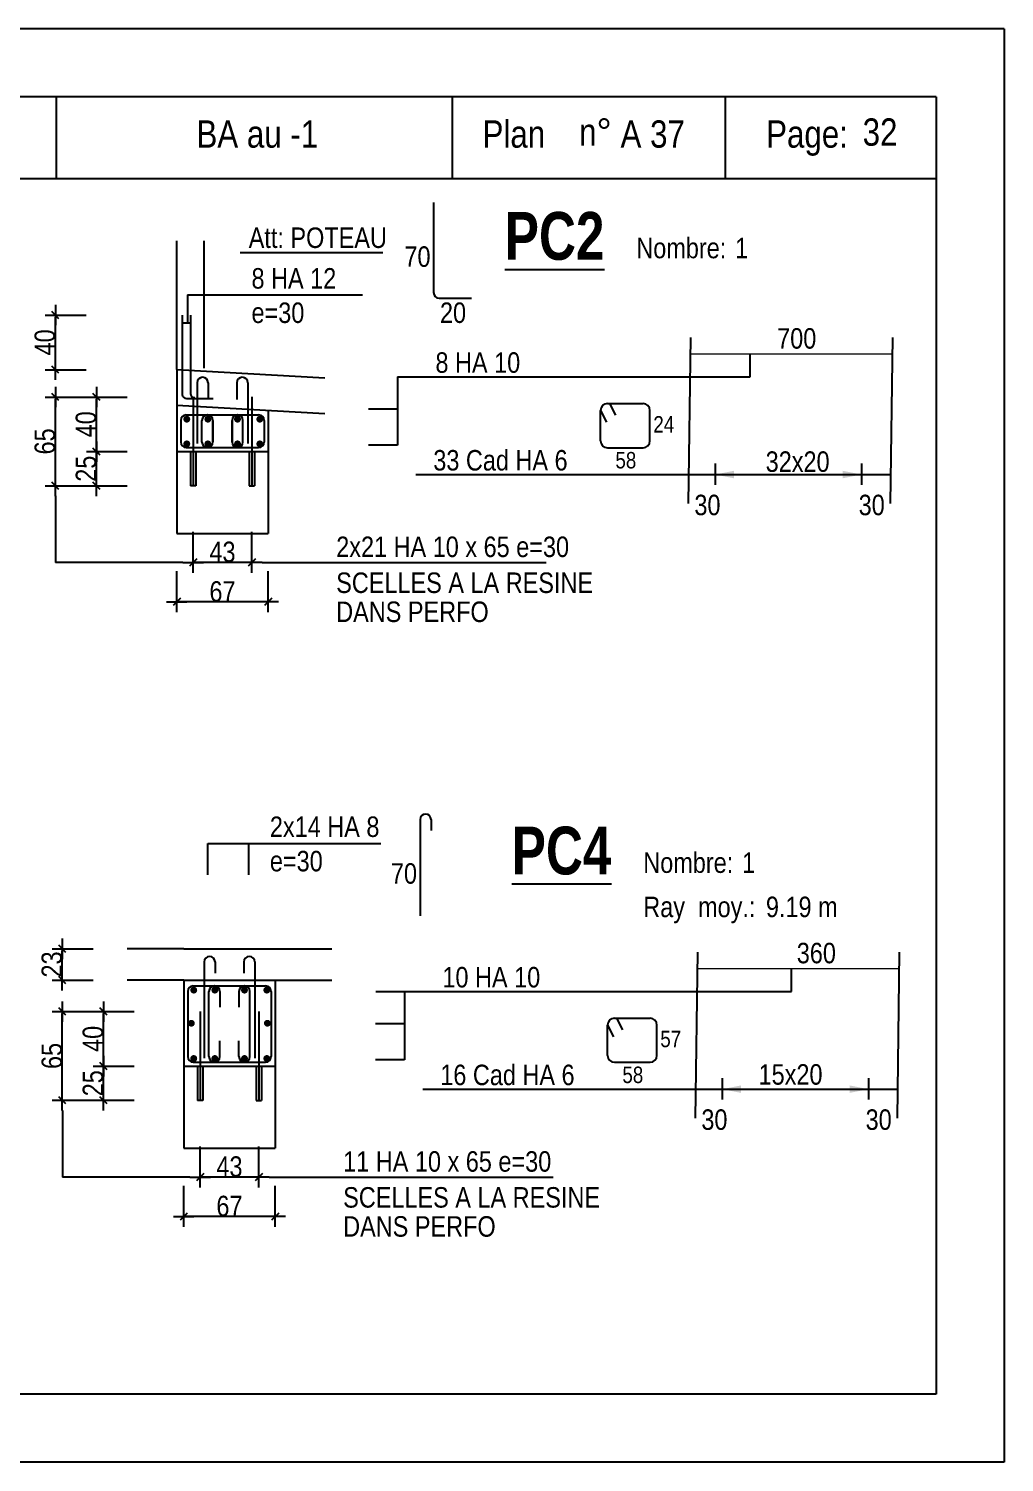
# Model space of a CAD drawing. Header units: metres. Extents: x -9927 to 45032, y -190416 to 12166.
# Drawn here: x 10256 to 10970, y -172328 to -171278 of the extents above; entities that cross this region are included whole.
import ezdxf

# ---------------------------------------------------------------- set-up
doc = ezdxf.new("R2010")
doc.units = ezdxf.units.M
doc.header["$PDMODE"] = 65
for name, color, linetype in [('01_cote_gen', 4, 'Continuous'), ('01_fenetres', 171, 'Continuous'), ('01_linteaux', 3, 'Continuous'), ('01_sem', 42, 'Continuous'), ('01_texte', 230, 'Continuous'), ('AA_COTES', 2, 'Continuous')]:
    doc.layers.add(name, color=color, linetype=linetype)
doc.styles.add('impact', font='impact.ttf')
doc.styles.add('STYLE2', font='ARIALN.TTF')
doc.dimstyles.new('JB50', dxfattribs={"dimscale": 0.1, "dimtxt": 150, "dimasz": 15, "dimexe": 0.1, "dimexo": 0.1, "dimgap": 0.09, "dimtad": 1, "dimdec": 1, "dimdsep": 46, "dimtxsty": 'STYLE2', "dimblk1": 'BOND_G', "dimblk2": 'BOND_D', "dimsah": 1, "dimcen": 1.5, "dimdle": 0.01, "dimse1": 1, "dimse2": 1, "dimclrd": 4, "dimclre": 2, "dimclrt": 6, "dimazin": 2, "dimtfac": 2.333333, "dimtdec": 1, "dimtix": 1, "dimtmove": 2, "dimatfit": 3, "dimldrblk": 'BOND_G', "dimfxl": 1, "dimtolj": 1, "dimtzin": 0, "dimarcsym": 0})

# ---------------------------------------------------------------- blocks, each defined once
blk = doc.blocks.new('BOND_G')
at = {"layer": 'AA_COTES', "color": 0}
for p, q in [((0, -5), (0, 15)), ((5, 0), (-5, 0)), ((1.77, 1.77), (-1.77, -1.77))]:
    blk.add_line(p, q, dxfattribs=at)
blk = doc.blocks.new('BOND_D')
at = {"layer": 'AA_COTES', "color": 0}
for p, q in [((5, 0), (-5, 0)), ((-1.77, -1.77), (1.77, 1.77)), ((0, 5), (0, -15))]:
    blk.add_line(p, q, dxfattribs=at)
blk = doc.blocks.new('*D1787')
at = {"layer": '01_cote_gen', "color": 4, "lineweight": -2, "ltscale": 0.5, "transparency": 16777216}
blk.add_line((10423, -172118.7), (10383, -172118.7), dxfattribs=at)
at = {"layer": 'DEFPOINTS', "color": 0, "lineweight": 0, "ltscale": 0.5, "transparency": 16777216}
for p in [(10381.5, -172094.4), (10424.5, -172094.4), (10381.5, -172118.7)]:
    blk.add_point(p, dxfattribs=at)
at = {"layer": '01_cote_gen', "color": 4, "lineweight": -2, "ltscale": 0.5, "transparency": 16777216, "xscale": 1.5, "yscale": 1.5, "zscale": 1.5, "rotation": 180}
blk.add_blockref('BOND_D', (10381.5, -172118.7), dxfattribs=at)
at = {"layer": '01_cote_gen', "color": 4, "lineweight": -2, "ltscale": 0.5, "transparency": 16777216, "xscale": 1.5, "yscale": 1.5, "zscale": 1.5}
blk.add_blockref('BOND_G', (10424.5, -172118.7), dxfattribs=at)
at = {"layer": '01_cote_gen', "color": 6, "lineweight": 0, "ltscale": 0.5, "transparency": 16777216, "insert": (10403, -172111), "char_height": 15, "attachment_point": 5, "style": 'STYLE2'}
blk.add_mtext('\\A1;43', dxfattribs=at)
blk = doc.blocks.new('*D1788')
at = {"layer": '01_cote_gen', "color": 4, "lineweight": -2, "ltscale": 0.5, "transparency": 16777216}
blk.add_line((10310.8, -172060.9), (10310.8, -172038.9), dxfattribs=at)
at = {"layer": 'DEFPOINTS', "color": 0, "lineweight": 0, "ltscale": 0.5, "transparency": 16777216}
for p in [(10310.8, -172037.4), (10392.2, -172037.4), (10383.5, -172062.4)]:
    blk.add_point(p, dxfattribs=at)
at = {"layer": '01_cote_gen', "color": 4, "lineweight": -2, "ltscale": 0.5, "transparency": 16777216, "xscale": 1.5, "yscale": 1.5, "zscale": 1.5}
for name, p, rotation in [('BOND_D', (10310.8, -172037.4), 90), ('BOND_G', (10310.8, -172062.4), 270)]:
    blk.add_blockref(name, p, dxfattribs=dict(at, rotation=rotation))
at = {"layer": '01_cote_gen', "color": 6, "lineweight": 0, "ltscale": 0.5, "transparency": 16777216, "insert": (10303.1, -172049.9), "char_height": 15, "attachment_point": 5, "rotation": 90, "style": 'STYLE2'}
blk.add_mtext('\\A1;25', dxfattribs=at)
blk = doc.blocks.new('*D1789')
at = {"layer": '01_cote_gen', "color": 4, "lineweight": -2, "ltscale": 0.5, "transparency": 16777216}
blk.add_line((10310.8, -172035.9), (10310.8, -171998.9), dxfattribs=at)
at = {"layer": 'DEFPOINTS', "color": 0, "lineweight": 0, "ltscale": 0.5, "transparency": 16777216}
for p in [(10310.8, -171997.4), (10381.5, -171997.4), (10393.7, -172037.4)]:
    blk.add_point(p, dxfattribs=at)
at = {"layer": '01_cote_gen', "color": 4, "lineweight": -2, "ltscale": 0.5, "transparency": 16777216, "xscale": 1.5, "yscale": 1.5, "zscale": 1.5}
for name, p, rotation in [('BOND_D', (10310.8, -171997.4), 90), ('BOND_G', (10310.8, -172037.4), 270)]:
    blk.add_blockref(name, p, dxfattribs=dict(at, rotation=rotation))
at = {"layer": '01_cote_gen', "color": 6, "lineweight": 0, "ltscale": 0.5, "transparency": 16777216, "insert": (10303.1, -172017.4), "char_height": 15, "attachment_point": 5, "rotation": 90, "style": 'STYLE2'}
blk.add_mtext('\\A1;40', dxfattribs=at)
blk = doc.blocks.new('*D1790')
at = {"layer": '01_cote_gen', "color": 4, "lineweight": -2, "ltscale": 0.5, "transparency": 16777216}
blk.add_line((10280.6, -172060.9), (10280.6, -171998.9), dxfattribs=at)
at = {"layer": 'DEFPOINTS', "color": 0, "lineweight": 0, "ltscale": 0.5, "transparency": 16777216}
for p in [(10280.6, -171997.4), (10381.5, -171997.4), (10381.5, -172062.4)]:
    blk.add_point(p, dxfattribs=at)
at = {"layer": '01_cote_gen', "color": 4, "lineweight": -2, "ltscale": 0.5, "transparency": 16777216, "xscale": 1.5, "yscale": 1.5, "zscale": 1.5}
for name, p, rotation in [('BOND_D', (10280.6, -171997.4), 90), ('BOND_G', (10280.6, -172062.4), 270)]:
    blk.add_blockref(name, p, dxfattribs=dict(at, rotation=rotation))
at = {"layer": '01_cote_gen', "color": 6, "lineweight": 0, "ltscale": 0.5, "transparency": 16777216, "insert": (10273, -172029.9), "char_height": 15, "attachment_point": 5, "rotation": 90, "style": 'STYLE2'}
blk.add_mtext('\\A1;65', dxfattribs=at)
blk = doc.blocks.new('*D1791')
at = {"layer": '01_cote_gen', "color": 4, "lineweight": -2, "ltscale": 0.5, "transparency": 16777216}
blk.add_line((10435, -172147.6), (10371, -172147.6), dxfattribs=at)
at = {"layer": 'DEFPOINTS', "color": 0, "lineweight": 0, "ltscale": 0.5, "transparency": 16777216}
for p in [(10369.5, -172097.4), (10436.5, -172097.4), (10369.5, -172147.6)]:
    blk.add_point(p, dxfattribs=at)
at = {"layer": '01_cote_gen', "color": 4, "lineweight": -2, "ltscale": 0.5, "transparency": 16777216, "xscale": 1.5, "yscale": 1.5, "zscale": 1.5, "rotation": 180}
blk.add_blockref('BOND_D', (10369.5, -172147.6), dxfattribs=at)
at = {"layer": '01_cote_gen', "color": 4, "lineweight": -2, "ltscale": 0.5, "transparency": 16777216, "xscale": 1.5, "yscale": 1.5, "zscale": 1.5}
blk.add_blockref('BOND_G', (10436.5, -172147.6), dxfattribs=at)
at = {"layer": '01_cote_gen', "color": 6, "lineweight": 0, "ltscale": 0.5, "transparency": 16777216, "insert": (10403, -172139.9), "char_height": 15, "attachment_point": 5, "style": 'STYLE2'}
blk.add_mtext('\\A1;67', dxfattribs=at)
blk = doc.blocks.new('*D1792')
at = {"layer": '01_cote_gen', "color": 4, "lineweight": -2, "ltscale": 0.5, "transparency": 16777216}
blk.add_line((10280.6, -171972.9), (10280.6, -171952.9), dxfattribs=at)
at = {"layer": 'DEFPOINTS', "color": 0, "lineweight": 0, "ltscale": 0.5, "transparency": 16777216}
for p in [(10280.6, -171951.4), (10348.7, -171951.4), (10348.7, -171974.4)]:
    blk.add_point(p, dxfattribs=at)
at = {"layer": '01_cote_gen', "color": 4, "lineweight": -2, "ltscale": 0.5, "transparency": 16777216, "xscale": 1.5, "yscale": 1.5, "zscale": 1.5}
for name, p, rotation in [('BOND_D', (10280.6, -171951.4), 90), ('BOND_G', (10280.6, -171974.4), 270)]:
    blk.add_blockref(name, p, dxfattribs=dict(at, rotation=rotation))
at = {"layer": '01_cote_gen', "color": 6, "lineweight": 0, "ltscale": 0.5, "transparency": 16777216, "insert": (10273, -171962.9), "char_height": 15, "attachment_point": 5, "rotation": 90, "style": 'STYLE2'}
blk.add_mtext('\\A1;23', dxfattribs=at)
blk = doc.blocks.new('*D1800')
at = {"layer": '01_cote_gen', "color": 4, "lineweight": -2, "ltscale": 0.5, "transparency": 16777216}
blk.add_line((10417.9, -171668.5), (10377.9, -171668.5), dxfattribs=at)
at = {"layer": 'DEFPOINTS', "color": 0, "lineweight": 0, "ltscale": 0.5, "transparency": 16777216}
for p in [(10376.4, -171644.2), (10419.4, -171644.2), (10376.4, -171668.5)]:
    blk.add_point(p, dxfattribs=at)
at = {"layer": '01_cote_gen', "color": 4, "lineweight": -2, "ltscale": 0.5, "transparency": 16777216, "xscale": 1.5, "yscale": 1.5, "zscale": 1.5, "rotation": 180}
blk.add_blockref('BOND_D', (10376.4, -171668.5), dxfattribs=at)
at = {"layer": '01_cote_gen', "color": 4, "lineweight": -2, "ltscale": 0.5, "transparency": 16777216, "xscale": 1.5, "yscale": 1.5, "zscale": 1.5}
blk.add_blockref('BOND_G', (10419.4, -171668.5), dxfattribs=at)
at = {"layer": '01_cote_gen', "color": 6, "lineweight": 0, "ltscale": 0.5, "transparency": 16777216, "insert": (10397.9, -171660.8), "char_height": 15, "attachment_point": 5, "style": 'STYLE2'}
blk.add_mtext('\\A1;43', dxfattribs=at)
blk = doc.blocks.new('*D1801')
at = {"layer": '01_cote_gen', "color": 4, "lineweight": -2, "ltscale": 0.5, "transparency": 16777216}
blk.add_line((10305.7, -171610.8), (10305.7, -171588.8), dxfattribs=at)
at = {"layer": 'DEFPOINTS', "color": 0, "lineweight": 0, "ltscale": 0.5, "transparency": 16777216}
for p in [(10305.7, -171587.3), (10387.1, -171587.3), (10378.4, -171612.3)]:
    blk.add_point(p, dxfattribs=at)
at = {"layer": '01_cote_gen', "color": 4, "lineweight": -2, "ltscale": 0.5, "transparency": 16777216, "xscale": 1.5, "yscale": 1.5, "zscale": 1.5}
for name, p, rotation in [('BOND_D', (10305.7, -171587.3), 90), ('BOND_G', (10305.7, -171612.3), 270)]:
    blk.add_blockref(name, p, dxfattribs=dict(at, rotation=rotation))
at = {"layer": '01_cote_gen', "color": 6, "lineweight": 0, "ltscale": 0.5, "transparency": 16777216, "insert": (10298, -171599.8), "char_height": 15, "attachment_point": 5, "rotation": 90, "style": 'STYLE2'}
blk.add_mtext('\\A1;25', dxfattribs=at)
blk = doc.blocks.new('*D1802')
at = {"layer": '01_cote_gen', "color": 4, "lineweight": -2, "ltscale": 0.5, "transparency": 16777216}
blk.add_line((10429.9, -171697.4), (10365.9, -171697.4), dxfattribs=at)
at = {"layer": 'DEFPOINTS', "color": 0, "lineweight": 0, "ltscale": 0.5, "transparency": 16777216}
for p in [(10364.4, -171647.3), (10431.4, -171647.3), (10364.4, -171697.4)]:
    blk.add_point(p, dxfattribs=at)
at = {"layer": '01_cote_gen', "color": 4, "lineweight": -2, "ltscale": 0.5, "transparency": 16777216, "xscale": 1.5, "yscale": 1.5, "zscale": 1.5, "rotation": 180}
blk.add_blockref('BOND_D', (10364.4, -171697.4), dxfattribs=at)
at = {"layer": '01_cote_gen', "color": 4, "lineweight": -2, "ltscale": 0.5, "transparency": 16777216, "xscale": 1.5, "yscale": 1.5, "zscale": 1.5}
blk.add_blockref('BOND_G', (10431.4, -171697.4), dxfattribs=at)
at = {"layer": '01_cote_gen', "color": 6, "lineweight": 0, "ltscale": 0.5, "transparency": 16777216, "insert": (10397.9, -171689.8), "char_height": 15, "attachment_point": 5, "style": 'STYLE2'}
blk.add_mtext('\\A1;67', dxfattribs=at)
blk = doc.blocks.new('*D1803')
at = {"layer": '01_cote_gen', "color": 4, "lineweight": -2, "ltscale": 0.5, "transparency": 16777216}
blk.add_line((10305.7, -171585.8), (10305.7, -171548.8), dxfattribs=at)
at = {"layer": 'DEFPOINTS', "color": 0, "lineweight": 0, "ltscale": 0.5, "transparency": 16777216}
for p in [(10305.7, -171547.3), (10376.4, -171547.3), (10328.2, -171587.3)]:
    blk.add_point(p, dxfattribs=at)
at = {"layer": '01_cote_gen', "color": 4, "lineweight": -2, "ltscale": 0.5, "transparency": 16777216, "xscale": 1.5, "yscale": 1.5, "zscale": 1.5}
for name, p, rotation in [('BOND_D', (10305.7, -171547.3), 90), ('BOND_G', (10305.7, -171587.3), 270)]:
    blk.add_blockref(name, p, dxfattribs=dict(at, rotation=rotation))
at = {"layer": '01_cote_gen', "color": 6, "lineweight": 0, "ltscale": 0.5, "transparency": 16777216, "insert": (10298, -171567.3), "char_height": 15, "attachment_point": 5, "rotation": 90, "style": 'STYLE2'}
blk.add_mtext('\\A1;40', dxfattribs=at)
blk = doc.blocks.new('*D1804')
at = {"layer": '01_cote_gen', "color": 4, "lineweight": -2, "ltscale": 0.5, "transparency": 16777216}
blk.add_line((10275.5, -171610.8), (10275.5, -171548.8), dxfattribs=at)
at = {"layer": 'DEFPOINTS', "color": 0, "lineweight": 0, "ltscale": 0.5, "transparency": 16777216}
for p in [(10275.5, -171547.3), (10328.2, -171547.3), (10328.2, -171612.3)]:
    blk.add_point(p, dxfattribs=at)
at = {"layer": '01_cote_gen', "color": 4, "lineweight": -2, "ltscale": 0.5, "transparency": 16777216, "xscale": 1.5, "yscale": 1.5, "zscale": 1.5}
for name, p, rotation in [('BOND_D', (10275.5, -171547.3), 90), ('BOND_G', (10275.5, -171612.3), 270)]:
    blk.add_blockref(name, p, dxfattribs=dict(at, rotation=rotation))
at = {"layer": '01_cote_gen', "color": 6, "lineweight": 0, "ltscale": 0.5, "transparency": 16777216, "insert": (10267.9, -171579.8), "char_height": 15, "attachment_point": 5, "rotation": 90, "style": 'STYLE2'}
blk.add_mtext('\\A1;65', dxfattribs=at)
blk = doc.blocks.new('*D1811')
at = {"layer": '01_cote_gen', "color": 4, "lineweight": -2, "ltscale": 0.5, "transparency": 16777216}
blk.add_line((10275.5, -171525.8), (10275.5, -171488.8), dxfattribs=at)
at = {"layer": 'DEFPOINTS', "color": 0, "lineweight": 0, "ltscale": 0.5, "transparency": 16777216}
for p in [(10275.5, -171487.3), (10368.4, -171487.3), (10389.5, -171527.3)]:
    blk.add_point(p, dxfattribs=at)
at = {"layer": '01_cote_gen', "color": 4, "lineweight": -2, "ltscale": 0.5, "transparency": 16777216, "xscale": 1.5, "yscale": 1.5, "zscale": 1.5}
for name, p, rotation in [('BOND_D', (10275.5, -171487.3), 90), ('BOND_G', (10275.5, -171527.3), 270)]:
    blk.add_blockref(name, p, dxfattribs=dict(at, rotation=rotation))
at = {"layer": '01_cote_gen', "color": 6, "lineweight": 0, "ltscale": 0.5, "transparency": 16777216, "insert": (10267.9, -171507.3), "char_height": 15, "attachment_point": 5, "rotation": 90, "style": 'STYLE2'}
blk.add_mtext('\\A1;40', dxfattribs=at)

msp = doc.modelspace()

# ---------------------------------------------------------------- linework, layer by layer
at = {"layer": '01_fenetres', "ltscale": 30}
for p, q in [((10920.45, -171327.53), (9535.45, -171327.53)), ((10276.01, -171327.53), (10276.01, -171387.53)), ((10566.32, -171387.53), (10566.32, -171327.53)), ((10766.32, -171387.53), (10766.32, -171327.53)), ((10920.45, -171327.53), (10920.45, -172277.53)), ((10920.45, -171387.53), (9535.45, -171387.53)), ((10920.45, -172277.53), (9535.45, -172277.53))]:
    msp.add_line(p, q, dxfattribs=at)
at = {"layer": '01_linteaux'}
for p, q in [((10552.54, -171404.91), (10552.54, -171470.86)), ((10364.38, -171527.26), (10364.38, -171432.98)), ((10384.38, -171526.07), (10384.38, -171432.98)), ((10556.54, -171474.86), (10580.34, -171474.86)), ((10368.43, -171487.26), (10368.43, -171545.41)), ((10374.43, -171487.26), (10374.43, -171544.72)), ((10364.38, -171527.26), (10364.38, -171587.26)), ((10364.38, -171527.26), (10472.89, -171533.29)), ((10379.34, -171536.84), (10379.34, -171581.3)), ((10387.34, -171536.84), (10387.34, -171549.01)), ((10408.43, -171536.84), (10408.43, -171549.01)), ((10416.43, -171536.84), (10416.43, -171581.3)), ((10371.43, -171548.41), (10391.1, -171548.41)), ((10376.38, -171547.26), (10376.38, -171612.26)), ((10419.38, -171547.26), (10419.38, -171612.26)), ((10364.38, -171553.26), (10472.89, -171559.29)), ((10431.38, -171556.98), (10431.38, -171647.26)), ((10367.38, -171564.46), (10367.38, -171580.26)), ((10371.38, -171560.46), (10424.38, -171560.46)), ((10382.88, -171580.26), (10382.88, -171564.46)), ((10390.88, -171564.46), (10390.88, -171580.11)), ((10390.88, -171580.26), (10390.88, -171564.61)), ((10404.88, -171564.46), (10404.88, -171580.11)), ((10404.88, -171580.26), (10404.88, -171564.61)), ((10412.88, -171580.26), (10412.88, -171564.46)), ((10412.88, -171580.26), (10412.88, -171564.46)), ((10428.38, -171564.46), (10428.38, -171580.26)), ((10364.38, -171587.26), (10431.38, -171587.26)), ((10364.38, -171587.26), (10364.38, -171647.26)), ((10364.38, -171587.26), (10431.38, -171587.26)), ((10371.38, -171584.26), (10424.38, -171584.26)), ((10374.38, -171587.26), (10374.38, -171612.26)), ((10378.38, -171587.26), (10378.38, -171612.26)), ((10417.38, -171587.26), (10417.38, -171612.26)), ((10421.38, -171587.26), (10421.38, -171612.26)), ((10378.38, -171612.26), (10374.38, -171612.26)), ((10417.38, -171612.26), (10421.38, -171612.26)), ((10364.38, -171647.26), (10431.38, -171647.26)), ((10542.63, -171856.72), (10542.63, -171927.18)), ((10550.63, -171856.72), (10550.63, -171864.89)), ((10369.49, -171951.42), (10327.98, -171951.42)), ((10369.49, -171951.42), (10436.49, -171951.42)), ((10436.49, -171951.42), (10477.99, -171951.42)), ((10384.44, -171961), (10384.44, -172031.46)), ((10392.44, -171961), (10392.44, -171969.17)), ((10413.54, -171961), (10413.54, -171969.17)), ((10421.54, -171961), (10421.54, -172031.46)), ((10369.49, -171974.42), (10327.98, -171974.42)), ((10369.49, -171974.42), (10369.49, -172037.42)), ((10369.49, -171974.42), (10477.99, -171974.42)), ((10376.49, -171978.62), (10429.49, -171978.62)), ((10436.49, -171974.42), (10436.49, -172097.42)), ((10372.49, -171982.62), (10372.49, -172030.42)), ((10387.99, -172030.42), (10387.99, -171982.62)), ((10395.99, -171982.62), (10395.99, -171994.27)), ((10409.99, -171982.62), (10409.99, -171994.27)), ((10417.99, -172030.42), (10417.99, -171982.62)), ((10417.99, -172030.42), (10417.99, -171982.62)), ((10433.49, -171982.62), (10433.49, -172030.42)), ((10381.49, -171997.42), (10381.49, -172062.42)), ((10424.49, -171997.42), (10424.49, -172062.42)), ((10395.99, -172030.42), (10395.99, -172018.77)), ((10409.99, -172030.42), (10409.99, -172018.77)), ((10369.49, -172037.42), (10436.49, -172037.42)), ((10369.49, -172037.42), (10369.49, -172097.42)), ((10376.49, -172034.42), (10429.49, -172034.42)), ((10379.49, -172037.42), (10379.49, -172062.42)), ((10383.49, -172037.42), (10383.49, -172062.42)), ((10422.49, -172037.42), (10422.49, -172062.42)), ((10426.49, -172037.42), (10426.49, -172062.42)), ((10383.49, -172062.42), (10379.49, -172062.42)), ((10422.49, -172062.42), (10426.49, -172062.42)), ((10369.49, -172097.42), (10436.49, -172097.42))]:
    msp.add_line(p, q, dxfattribs=at)
at = {"layer": '01_linteaux', "linetype": 'Continuous'}
for p, q in [((10674.8, -171579.4), (10674.8, -171557.14)), ((10674.8, -171557.14), (10679.11, -171565.68)), ((10679.8, -171552.14), (10705.9, -171552.14)), ((10681.42, -171552.14), (10685.72, -171560.68)), ((10710.9, -171579.4), (10710.9, -171557.14)), ((10679.8, -171584.4), (10705.9, -171584.4)), ((10679.9, -172029.56), (10679.9, -172007.3)), ((10679.9, -172007.3), (10684.21, -172015.84)), ((10684.9, -172002.3), (10711.01, -172002.3)), ((10686.52, -172002.3), (10690.83, -172010.84)), ((10716.01, -172029.56), (10716.01, -172007.3)), ((10684.9, -172034.56), (10711.01, -172034.56))]:
    msp.add_line(p, q, dxfattribs=at)
at = {"layer": '01_linteaux', "const_width": 2.5, "flags": 128}
for points in [[(10370.5, -171563.54, 1), (10373, -171563.54, 1)], [(10385.94, -171563.54, 1), (10388.44, -171563.54, 1)], [(10407.65, -171563.54, 1), (10410.15, -171563.54, 1)], [(10423.99, -171563.54, 1), (10426.49, -171563.54, 1)], [(10370.5, -171581.61, 1), (10373, -171581.61, 1)], [(10385.94, -171581.61, 1), (10388.44, -171581.61, 1)], [(10407.65, -171581.61, 1), (10410.15, -171581.61, 1)], [(10423.99, -171581.61, 1), (10426.49, -171581.61, 1)], [(10375.61, -171981.7, 1), (10378.11, -171981.7, 1)], [(10391.05, -171981.7, 1), (10393.55, -171981.7, 1)], [(10412.76, -171981.7, 1), (10415.26, -171981.7, 1)], [(10429.1, -171981.7, 1), (10431.6, -171981.7, 1)], [(10373.84, -172005.95, 1), (10376.34, -172005.95, 1)], [(10429.54, -172005.95, 1), (10432.04, -172005.95, 1)], [(10375.61, -172031.77, 1), (10378.11, -172031.77, 1)], [(10391.05, -172031.77, 1), (10393.55, -172031.77, 1)], [(10412.76, -172031.77, 1), (10415.26, -172031.77, 1)], [(10429.1, -172031.77, 1), (10431.6, -172031.77, 1)]]:
    msp.add_lwpolyline(points, format="xyb", close=True, dxfattribs=at)
at = {"layer": '01_linteaux'}
for centre, radius, start, end in [((10556.54, -171470.86), 4, 180, 270), ((10383.34, -171536.84), 4, 90, 180), ((10383.34, -171536.84), 4, 0, 90), ((10412.43, -171536.84), 4, 90, 180), ((10412.43, -171536.84), 4, 0, 90), ((10371.43, -171545.41), 3, 180, 270), ((10377.43, -171544.72), 3, 180, 270), ((10371.38, -171564.46), 4, 90, 180), ((10386.88, -171564.46), 4, 90, 180), ((10386.88, -171564.46), 4, 0, 90), ((10408.88, -171564.46), 4, 90, 180), ((10408.88, -171564.46), 4, 0, 90), ((10424.38, -171564.46), 4, 0, 90), ((10371.38, -171580.26), 4, 180, 270), ((10386.88, -171580.26), 4, 180, 270), ((10386.88, -171580.26), 4, 270, 0), ((10408.88, -171580.26), 4, 180, 270), ((10408.88, -171580.26), 4, 270, 0), ((10424.38, -171580.26), 4, 270, 0), ((10546.63, -171856.72), 4, 90, 180), ((10546.63, -171856.72), 4, 0, 90), ((10388.44, -171961), 4, 90, 180), ((10388.44, -171961), 4, 0, 90), ((10417.54, -171961), 4, 90, 180), ((10417.54, -171961), 4, 0, 90), ((10376.49, -171982.62), 4, 90, 180), ((10391.99, -171982.62), 4, 90, 180), ((10391.99, -171982.62), 4, 0, 90), ((10413.99, -171982.62), 4, 90, 180), ((10413.99, -171982.62), 4, 0, 90), ((10429.49, -171982.62), 4, 0, 90), ((10376.49, -172030.42), 4, 180, 270), ((10391.99, -172030.42), 4, 180, 270), ((10391.99, -172030.42), 4, 270, 0), ((10413.99, -172030.42), 4, 180, 270), ((10413.99, -172030.42), 4, 270, 0), ((10429.49, -172030.42), 4, 270, 0)]:
    msp.add_arc(centre, radius, start, end, dxfattribs=at)
at = {"layer": '01_linteaux', "linetype": 'Continuous'}
for centre, start, end in [((10679.8, -171557.14), 90, 180), ((10705.9, -171557.14), 0, 90), ((10679.8, -171579.4), 180, 270), ((10705.9, -171579.4), 270, 0), ((10684.9, -172007.3), 90, 180), ((10711.01, -172007.3), 0, 90), ((10684.9, -172029.56), 180, 270), ((10711.01, -172029.56), 270, 0)]:
    msp.add_arc(centre, 5, start, end, dxfattribs=at)
at = {"layer": '01_sem', "color": 2, "lineweight": 0, "ltscale": 7}
for p, q in [((10740.59, -171515.59), (10888.45, -171515.59)), ((10745.7, -171965.75), (10893.56, -171965.75))]:
    msp.add_line(p, q, dxfattribs=at)
at = {"layer": '01_texte', "ltscale": 30}
for p, q in [((10970.45, -171277.53), (9485.45, -171277.53)), ((10970.45, -171277.53), (10970.45, -172327.53)), ((10740.59, -171503.83), (10739.02, -171625.22)), ((10888.45, -171503.83), (10886.88, -171625.22)), ((10784.37, -171532.53), (10784.37, -171515.59)), ((10526.06, -171532.53), (10784.37, -171532.53)), ((10526.06, -171532.53), (10526.06, -171582.5)), ((10526.06, -171556.13), (10504.8, -171556.13)), ((10526.06, -171582.5), (10504.8, -171582.5)), ((10758.74, -171596.01), (10758.74, -171611.65)), ((10865.79, -171596.01), (10865.79, -171611.65)), ((10539.46, -171604.07), (10886.88, -171604.07)), ((10275.52, -171619.76), (10275.52, -171668.51)), ((10368.88, -171668.51), (10275.52, -171668.51)), ((10745.7, -171953.99), (10744.13, -172075.38)), ((10893.56, -171953.99), (10891.99, -172075.38)), ((10814.7, -171982.69), (10814.7, -171965.75)), ((10510.15, -171982.69), (10814.7, -171982.69)), ((10531.17, -171982.69), (10531.17, -172032.66)), ((10531.17, -172006.29), (10509.91, -172006.29)), ((10531.17, -172032.66), (10509.91, -172032.66)), ((10763.84, -172046.17), (10763.84, -172061.81)), ((10870.9, -172046.17), (10870.9, -172061.81)), ((10544.56, -172054.23), (10891.99, -172054.23)), ((10280.63, -172069.92), (10280.63, -172118.67)), ((10373.99, -172118.67), (10280.63, -172118.67)), ((10970.45, -172327.53), (9485.45, -172327.53))]:
    msp.add_line(p, q, dxfattribs=at)
at = {"layer": '01_texte'}
for p, q in [((10410.78, -171441.54), (10515.24, -171441.54)), ((10372.22, -171472.56), (10500.44, -171472.56)), ((10372.22, -171472.56), (10372.22, -171493.25)), ((10374.43, -171493.25), (10368.43, -171493.25)), ((10426.88, -171668.51), (10635.01, -171668.51)), ((10387.19, -171897.26), (10387.19, -171874.19)), ((10387.19, -171874.19), (10513.9, -171874.19)), ((10417.12, -171897.26), (10417.12, -171874.19)), ((10431.99, -172118.67), (10640.11, -172118.67))]:
    msp.add_line(p, q, dxfattribs=at)
at = {"layer": '01_texte', "ltscale": 30}
for points in [[(10758.74, -171604.07), (10772.56, -171601.32), (10772.56, -171604.07)], [(10865.79, -171604.07), (10851.97, -171601.32), (10851.97, -171604.07)], [(10758.74, -171604.07), (10772.56, -171606.83), (10772.56, -171604.07)], [(10865.79, -171604.07), (10851.97, -171606.83), (10851.97, -171604.07)], [(10763.84, -172054.23), (10777.67, -172051.48), (10777.67, -172054.23)], [(10870.9, -172054.23), (10857.08, -172051.48), (10857.08, -172054.23)], [(10763.84, -172054.23), (10777.67, -172056.99), (10777.67, -172054.23)], [(10870.9, -172054.23), (10857.08, -172056.99), (10857.08, -172054.23)]]:
    msp.add_solid(points, dxfattribs=at)

# ---------------------------------------------------------------- texts
at = {"layer": '01_texte'}
for s, height, style, p in [('BA au -1', 20, 'STYLE2', (10378.84, -171364.68)), ('Plan', 20, 'STYLE2', (10588.36, -171364.68)), ('n%%D', 20, 'STYLE2', (10659.05, -171363.24)), ('A 37', 20, 'STYLE2', (10689.39, -171364.68)), ('Page:', 20, 'STYLE2', (10796.03, -171364.68)), ('32', 20, 'STYLE2', (10866.71, -171363.24)), ('%%UPC2', 35, 'impact', (10604.6, -171446.8)), ('Att: POTEAU', 15, 'STYLE2', (10417.09, -171438.13)), ('Nombre:', 15, 'STYLE2', (10700.96, -171445.67)), ('1', 15, 'STYLE2', (10773.34, -171445.67)), ('70', 15, 'STYLE2', (10531.14, -171451.95)), ('8 HA 12', 15, 'STYLE2', (10419.14, -171467.89)), ('e=30', 15, 'STYLE2', (10419.14, -171493.08)), ('20', 15, 'STYLE2', (10557.17, -171493.06)), ('700', 15, 'STYLE2', (10804.08, -171511.88)), ('8 HA 10', 15, 'STYLE2', (10553.85, -171529.57)), ('24', 12, 'STYLE2', (10713.41, -171573.31)), ('33 Cad HA 6', 15, 'STYLE2', (10552.28, -171601.12)), ('58', 12, 'STYLE2', (10685.64, -171599.59)), ('32x20', 15, 'STYLE2', (10795.67, -171602.12)), ('30', 15, 'STYLE2', (10743.48, -171633.87)), ('30', 15, 'STYLE2', (10863.77, -171633.87)), ('2x21 HA 10 x 65 e=30', 15, 'STYLE2', (10481.18, -171664.51)), ('SCELLES A LA RESINE', 15, 'STYLE2', (10481.18, -171690.82)), ('DANS PERFO', 15, 'STYLE2', (10481.18, -171712.1)), ('2x14 HA 8', 15, 'STYLE2', (10432.6, -171869.51)), ('%%UPC4', 35, 'impact', (10609.71, -171896.96)), ('e=30', 15, 'STYLE2', (10432.6, -171894.7)), ('Nombre:', 15, 'STYLE2', (10706.06, -171895.83)), ('1', 15, 'STYLE2', (10778.45, -171895.83)), ('70', 15, 'STYLE2', (10521.24, -171903.76)), ('Ray  moy.:', 15, 'STYLE2', (10706.06, -171928.22)), ('9.19 m', 15, 'STYLE2', (10795.87, -171928.22)), ('360', 15, 'STYLE2', (10818.45, -171962.04)), ('10 HA 10', 15, 'STYLE2', (10558.95, -171979.73)), ('57', 12, 'STYLE2', (10718.51, -172023.47)), ('16 Cad HA 6', 15, 'STYLE2', (10557.39, -172051.28)), ('58', 12, 'STYLE2', (10690.75, -172049.75)), ('15x20', 15, 'STYLE2', (10790.49, -172050.94)), ('30', 15, 'STYLE2', (10748.58, -172084.03)), ('30', 15, 'STYLE2', (10868.87, -172084.03)), ('11 HA 10 x 65 e=30', 15, 'STYLE2', (10486.29, -172114.67)), ('SCELLES A LA RESINE', 15, 'STYLE2', (10486.29, -172140.97)), ('DANS PERFO', 15, 'STYLE2', (10486.29, -172162.26))]:
    msp.add_text(s, height=height, dxfattribs=dict(at, style=style)).set_placement(p)

# ---------------------------------------------------------------- dimensions: what is measured, and where the dimension line sits
at = {"layer": '01_cote_gen', "lineweight": 0, "ltscale": 0.5}
for base, p1, p2, picture, middle in [((10275.52, -171487.26), (10389.45, -171527.26), (10368.43, -171487.26), '*D1811', (10267.85, -171507.26)), ((10275.52, -171547.26), (10328.2, -171612.26), (10328.2, -171547.26), '*D1804', (10267.85, -171579.76)), ((10305.7, -171547.26), (10328.2, -171587.26), (10376.38, -171547.26), '*D1803', (10298.03, -171567.26)), ((10305.7, -171587.26), (10378.38, -171612.26), (10387.08, -171587.26), '*D1801', (10298.03, -171599.76)), ((10280.63, -171951.42), (10348.73, -171974.42), (10348.73, -171951.42), '*D1792', (10272.96, -171962.92)), ((10280.63, -171997.42), (10381.49, -172062.42), (10381.49, -171997.42), '*D1790', (10272.96, -172029.92)), ((10310.8, -171997.42), (10393.71, -172037.42), (10381.49, -171997.42), '*D1789', (10303.14, -172017.42)), ((10310.8, -172037.42), (10383.49, -172062.42), (10392.18, -172037.42), '*D1788', (10303.14, -172049.92))]:
    dim = msp.add_linear_dim(base=base, p1=p1, p2=p2, angle=90, dimstyle='JB50', dxfattribs=at)
    dim.commit()
    dim.dimension.update_dxf_attribs({"geometry": picture, "text_midpoint": middle})
for base, p1, p2, picture, middle in [((10364.38, -171697.42), (10431.38, -171647.26), (10364.38, -171647.26), '*D1802', (10397.88, -171689.75)), ((10376.38, -171668.51), (10419.38, -171644.2), (10376.38, -171644.2), '*D1800', (10397.88, -171660.84)), ((10381.49, -172118.67), (10424.49, -172094.36), (10381.49, -172094.36), '*D1787', (10402.99, -172111)), ((10369.49, -172147.58), (10436.49, -172097.42), (10369.49, -172097.42), '*D1791', (10402.99, -172139.91))]:
    dim = msp.add_linear_dim(base=base, p1=p1, p2=p2, dimstyle='JB50', dxfattribs=at)
    dim.commit()
    dim.dimension.update_dxf_attribs({"geometry": picture, "text_midpoint": middle})

doc.saveas('drawing.dxf')
